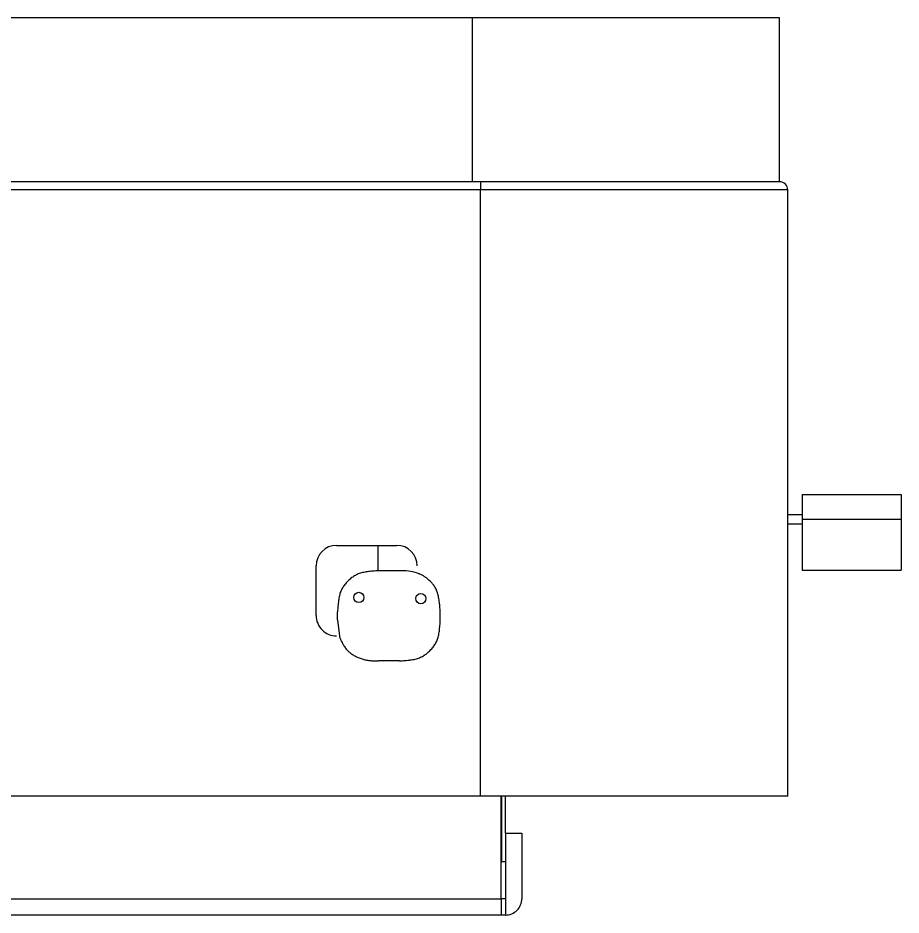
# Model space of a CAD drawing. Extents: x 2.69 to 8.09, y 2.38 to 7.06.
# Drawn here: x 3.3058 to 3.7303, y 6.1153 to 6.5464 of the extents above; entities that cross this region are included whole.
import ezdxf

# ---------------------------------------------------------------- set-up
doc = ezdxf.new("R2010")
doc.units = 0
doc.header["$LTSCALE"] = 0.5
doc.layers.add('TANGENT_LINES', color=7, linetype='CONTINUOUS')
doc.layers.add('VISIBLE', color=7, linetype='CONTINUOUS')

msp = doc.modelspace()

# ---------------------------------------------------------------- linework, layer by layer
at = {"layer": 'TANGENT_LINES'}
for p, q in [((3.524290476764244, 6.467658962340334), (3.524290476764244, 6.546399119820649)), ((3.52822748463826, 6.467658962340334), (3.52822748463826, 6.463721954466318)), ((3.52822748463826, 6.463721954466318), (2.839251106685504, 6.463721954466318)), ((3.52822748463826, 6.172383371789152), (3.52822748463826, 6.463721954466318)), ((3.67586527991385, 6.463721954466318), (3.52822748463826, 6.463721954466318)), ((3.479014886213063, 6.280691397525059), (3.479014886213063, 6.292929739160563)), ((2.856086100782724, 6.123124118386502), (3.538172714956149, 6.123124118386502))]:
    msp.add_line(p, q, dxfattribs=at)
at = {"layer": 'VISIBLE'}
for p, q in [((3.524290476764244, 6.546399119820649), (2.835314098811488, 6.546399119820649)), ((3.671928272039835, 6.546399119820649), (3.524290476764244, 6.546399119820649)), ((3.671928272039835, 6.467658962340334), (3.671928272039835, 6.546399119820649)), ((3.524290476764244, 6.467658962340334), (2.835314098811488, 6.467658962340334)), ((3.671928272039835, 6.467658962340334), (3.524290476764244, 6.467658962340334)), ((3.67586527991385, 6.172383371789152), (3.67586527991385, 6.463721954466318)), ((3.682823696464102, 6.317315910794307), (3.682823696464102, 6.305440910794307)), ((3.682823696464102, 6.317315910794307), (3.730323696464102, 6.317315910794307)), ((3.730323696464102, 6.317315910794307), (3.730323696464102, 6.305440910794307)), ((3.682823696464102, 6.307565910794308), (3.675865279913851, 6.307565910794308)), ((3.682823696464102, 6.305440910794307), (3.730323696464102, 6.305440910794307)), ((3.682823696464102, 6.305440910794307), (3.682823696464102, 6.281065910794307)), ((3.730323696464102, 6.305440910794307), (3.730323696464102, 6.281065910794307)), ((3.675865279913851, 6.303315910794307), (3.682823696464102, 6.303315910794307)), ((3.45898112109816, 6.292929739160563), (3.487888185387954, 6.292929739160563)), ((3.449138601413121, 6.259241801713158), (3.449138601413121, 6.283087219475524)), ((3.489165679001938, 6.28070482748072), (3.479126308923198, 6.28070482748072)), ((3.682823696464102, 6.281065910794307), (3.730323696464102, 6.281065910794307)), ((3.459441269553119, 6.257082780236625), (3.459441269553119, 6.261019788110641)), ((3.508850718372017, 6.257082780236625), (3.508850718372017, 6.261019788110641)), ((3.459441269553119, 6.257082780236625), (3.460335294692177, 6.249316715622957)), ((3.489165679001938, 6.237397740866546), (3.479126308923198, 6.237397740866546)), ((3.52822748463826, 6.172383371789152), (2.839251106685504, 6.172383371789152)), ((3.67586527991385, 6.172383371789152), (3.52822748463826, 6.172383371789152)), ((3.53817271495605, 6.123124118421201), (3.53817271495605, 6.172383371789152)), ((3.538344770802507, 6.140840653819573), (3.538344770802507, 6.172383371789152)), ((3.540141218893058, 6.154635191221148), (3.540141218893058, 6.172383371789152)), ((3.540141218893058, 6.154620181378628), (3.54801523464109, 6.154620181378628)), ((3.540141218893058, 6.154620181378628), (3.540141218893058, 6.123124118386502)), ((3.54801523464109, 6.154620181378628), (3.54801523464109, 6.123124118395636)), ((3.53817271495605, 6.140840653819573), (3.538344770802507, 6.140840653819573)), ((3.540141218893058, 6.140840653819573), (3.538344770802507, 6.140840653819573)), ((3.540141218900932, 6.123124118386502), (3.53817271511353, 6.123124118386502)), ((3.53817271495605, 6.123124118386502), (3.53817271495605, 6.115250102638372)), ((3.540141218893058, 6.123124118386502), (3.540141218893058, 6.115250102638471)), ((3.538172714956149, 6.115250102638471), (2.856086100782724, 6.115250102638471)), ((3.540141218900932, 6.115250102638471), (3.53817271511353, 6.115250102638471))]:
    msp.add_line(p, q, dxfattribs=at)
for points in [[(3.479126308923198, 6.28070482748072), (3.478452944511009, 6.280661645841988), (3.477781163113516, 6.280617225582403), (3.477112547745412, 6.280570328081106), (3.476448681421394, 6.280519714717244), (3.475791147156154, 6.280464146869959), (3.475141527964388, 6.280402385918397), (3.474501406860794, 6.280333193241703), (3.473872366860064, 6.280255330219024), (3.473255990976891, 6.280167558229499), (3.472653862225974, 6.280068638652277), (3.472067563622006, 6.2799573328665), (3.471498678179682, 6.279832402251315), (3.470948770411892, 6.279692614965489), (3.470418302080936, 6.27953714324915), (3.469906029902978, 6.279365784123194), (3.469410564415344, 6.279178388172888), (3.468930516155362, 6.2789748059835), (3.468464495660356, 6.278754888140297), (3.468011113467656, 6.278518485228548), (3.467568980114589, 6.27826544783352), (3.46713670613848, 6.277995626540479), (3.466712902076655, 6.277708871934694), (3.466296178466444, 6.277405034601431), (3.465885552283987, 6.277084243239683), (3.465481735744405, 6.276747786548936), (3.465085882979533, 6.276397255618838), (3.46469914812235, 6.276034241539838), (3.464322685305838, 6.275660335402367), (3.463957648662979, 6.275277128296873), (3.463605192326754, 6.274886211313792), (3.463266470430147, 6.274489175543565), (3.462942637106136, 6.274087612076633), (3.462634846487704, 6.273683112003435), (3.462344196006792, 6.273277118530108), (3.462070952705248, 6.272868909088505), (3.461814753484475, 6.272456117615453), (3.461575219553236, 6.272036337119172), (3.461351972120299, 6.271607160607886), (3.461144632394428, 6.271166181089817), (3.460952821584389, 6.270710991573186), (3.460776160898947, 6.270239185066217), (3.460614271546868, 6.269748354577132), (3.460466774736917, 6.269236093114152), (3.460333245758625, 6.268700272191989), (3.460212829466883, 6.268141373970868), (3.460104435333737, 6.267561308240445), (3.460006970435677, 6.266961999319748), (3.459919341849196, 6.266345371527803), (3.459840456650784, 6.265713349183638), (3.459769221916933, 6.265067856606282), (3.459704544724135, 6.264410818114762), (3.45964533214888, 6.263744158028102), (3.459590491267658, 6.263069800665331), (3.459538929156965, 6.262389670345481), (3.459489552893288, 6.261705691387574), (3.459441269553119, 6.261019788110641)], [(3.508850718372017, 6.261019788110641), (3.508790336962537, 6.261674397326681), (3.508729195390405, 6.262327563309603), (3.508666533492966, 6.262977842826295), (3.508601591107571, 6.263623792643639), (3.508533608071561, 6.264263969528517), (3.508461824222288, 6.264896930247816), (3.508385479397099, 6.265521231568418), (3.508303813433339, 6.266135430257208), (3.508216066168357, 6.26673808308107), (3.508121477439499, 6.267327746806886), (3.508019287084112, 6.267902978201542), (3.507908734939543, 6.268462334031922), (3.507789060843142, 6.269004371064909), (3.507659504632252, 6.269527646067386), (3.507519306144224, 6.27003071580624), (3.507367711999508, 6.270512176276318), (3.507204203985917, 6.27097198348877), (3.507028553833313, 6.271411770243283), (3.506840551160386, 6.271833272793927), (3.506639985585828, 6.27223822739478), (3.506426646728328, 6.272628370299914), (3.506200324206577, 6.273005437763406), (3.505960807639265, 6.273371166039327), (3.505707886645083, 6.273727291381757), (3.505441350842721, 6.274075550044764), (3.505160989850869, 6.274417678282426), (3.504866593288218, 6.274755412348817), (3.504558140132132, 6.275090190440991), (3.504236915764674, 6.275421394430381), (3.503904756567019, 6.275747538896995), (3.503563500859535, 6.276067135368486), (3.50321498696259, 6.27637869537251), (3.502861053196549, 6.276680730436725), (3.502503537881779, 6.276971752088783), (3.502144279338646, 6.277250271856343), (3.501785115887517, 6.277514801267058), (3.50142788584876, 6.277763851848584), (3.501074427542741, 6.277995935128577), (3.500726576017787, 6.278209567181446), (3.500385435557673, 6.278404279535804), (3.500050461410558, 6.278581895183589), (3.499720882787317, 6.278744551213118), (3.499395928898821, 6.278894384712713), (3.499074828955951, 6.279033532770702), (3.49875681216958, 6.279164132475403), (3.498441107750581, 6.279288320915135), (3.498126944909832, 6.279408235178223), (3.497813552858208, 6.279526012352989)], [(3.489165679001938, 6.237397740866546), (3.489839043414127, 6.237440922505277), (3.49051082481162, 6.237485342764862), (3.491179440179724, 6.23753224026616), (3.491843306503743, 6.237582853630022), (3.492500840768982, 6.237638421477307), (3.493150459960747, 6.237700182428869), (3.493790581064342, 6.237769375105562), (3.494419621065074, 6.237847238128244), (3.495035996948245, 6.237935010117768), (3.495638125699163, 6.238033929694991), (3.496224424303131, 6.238145235480767), (3.496793309745455, 6.238270166095953), (3.497343217513244, 6.238409953381778), (3.4978736858442, 6.238565425098117), (3.498385958022158, 6.238736784224074), (3.498881423509792, 6.238924180174378), (3.499361471769775, 6.239127762363767), (3.499827492264779, 6.239347680206969), (3.500280874457479, 6.239584083118718), (3.500723007810548, 6.239837120513747), (3.501155281786656, 6.240106941806788), (3.50157908584848, 6.240393696412573), (3.501995809458692, 6.240697533745836), (3.502406435641149, 6.241018325107582), (3.50281025218073, 6.24135478179833), (3.503206104945603, 6.241705312728427), (3.503592839802786, 6.24206832680743), (3.503969302619298, 6.242442232944899), (3.504334339262157, 6.242825440050392), (3.504686795598382, 6.243216357033475), (3.50502551749499, 6.243613392803702), (3.505349350819, 6.244014956270633), (3.505657141437431, 6.244419456343831), (3.505947791918345, 6.244825449817159), (3.506221035219888, 6.245233659258762), (3.506477234440662, 6.245646450731815), (3.5067167683719, 6.246066231228095), (3.506940015804837, 6.24649540773938), (3.507147355530708, 6.246936387257449), (3.507339166340747, 6.24739157677408), (3.507515827026189, 6.247863383281048), (3.507677716378269, 6.248354213770135), (3.507825213188219, 6.248866475233113), (3.507958742166511, 6.249402296155276), (3.508079158458253, 6.249961194376396), (3.5081875525914, 6.250541260106822), (3.508285017489459, 6.251140569027519), (3.50837264607594, 6.251757196819463), (3.508451531274352, 6.252389219163628), (3.508522766008203, 6.253034711740985), (3.508587443201001, 6.253691750232504), (3.508646655776256, 6.254358410319165), (3.508701496657478, 6.255032767681935), (3.508753058768171, 6.255712898001784), (3.508802435031848, 6.256396876959691), (3.508850718372017, 6.257082780236625)], [(3.460335294692177, 6.249316715622957), (3.460392014654869, 6.249118270762364), (3.460451867877513, 6.248915332672626), (3.460517987620058, 6.248703408124599), (3.460593507142456, 6.248478003889135), (3.460681559704658, 6.248234626737093), (3.460785278566615, 6.24796878343933), (3.460907758332528, 6.247676056836569), (3.461050365522661, 6.247355430431313), (3.461212081985487, 6.247010580473907), (3.461391715311815, 6.246645526132864), (3.461588073092459, 6.246264286576697), (3.461799962918227, 6.245870880973913), (3.462026192379932, 6.245469328493028), (3.462265569068383, 6.245063648302549), (3.462516900574391, 6.244657859570991), (3.462778994488766, 6.244255981466859), (3.463050658402322, 6.243862033158671), (3.463330699905866, 6.243480033814937), (3.463617956537694, 6.24311391091188), (3.463912026153517, 6.242765264009136), (3.464213308922683, 6.242433236167026), (3.464522243368874, 6.242116853013745), (3.464839268015771, 6.241815140177487), (3.465164821387055, 6.241527123286443), (3.465499342006409, 6.241251827968807), (3.465843268397514, 6.240988279852773), (3.46619703908405, 6.240735504566532), (3.466561092589702, 6.240492527738278), (3.466935867438149, 6.240258374996206), (3.467321802153074, 6.240032071968508), (3.46771929523811, 6.239812687322426), (3.468128020968561, 6.239600068587306), (3.468547024081563, 6.239394740321264), (3.468975328348875, 6.239197249629379), (3.469411957542249, 6.23900814361672), (3.469855935433442, 6.238827969388357), (3.470306285794211, 6.238657274049364), (3.47076203239631, 6.238496604704813), (3.471222199011496, 6.238346508459774), (3.471685809411525, 6.23820753241932), (3.472151887368152, 6.238080223688526), (3.472619456653133, 6.237965129372459), (3.473087541038225, 6.237862796576192), (3.473555212699753, 6.237773697248007), (3.474022133705388, 6.237697387423895), (3.474488360018758, 6.237632811545606), (3.474953954793706, 6.237578902890794), (3.475418981184074, 6.23753459473711), (3.475883502343704, 6.237498820362207), (3.476347581426438, 6.237470513043737), (3.476811281586118, 6.237448606059352), (3.477274665976587, 6.237432032686705), (3.477737797751688, 6.237419726203449), (3.478200740065262, 6.237410619887235), (3.478663556071151, 6.237403647015718), (3.479126308923198, 6.237397740866546)]]:
    msp.add_lwpolyline(points, dxfattribs=at)
for centre in [(3.46967749002556, 6.267909551890169), (3.49950032467123, 6.267319000709066)]:
    msp.add_circle(centre, 0.0024606299212598, dxfattribs=at)
for centre, radius, start, end in [((3.671928272039835, 6.463721954466318), 0.0039370078740157, 0, 90), ((3.45898112109816, 6.283087219475524), 0.0098425196850393, 90, 179.9999999999949), ((3.487888185387953, 6.283087219475523), 0.0098425196850395, 5.1704e-12, 90), ((3.490416846844239, 6.257573361523948), 0.0231652787222359, 71.37931798699742, 93.09607912552742), ((3.45898112109816, 6.259241801713158), 0.0098425196850394, 179.9999999999949, 269.9999999999974), ((3.540141218893058, 6.123124118386502), 0.0078740157481299, 269.9999999882472, 1.93887e-11)]:
    msp.add_arc(centre, radius, start, end, dxfattribs=at)

doc.saveas('drawing.dxf')
